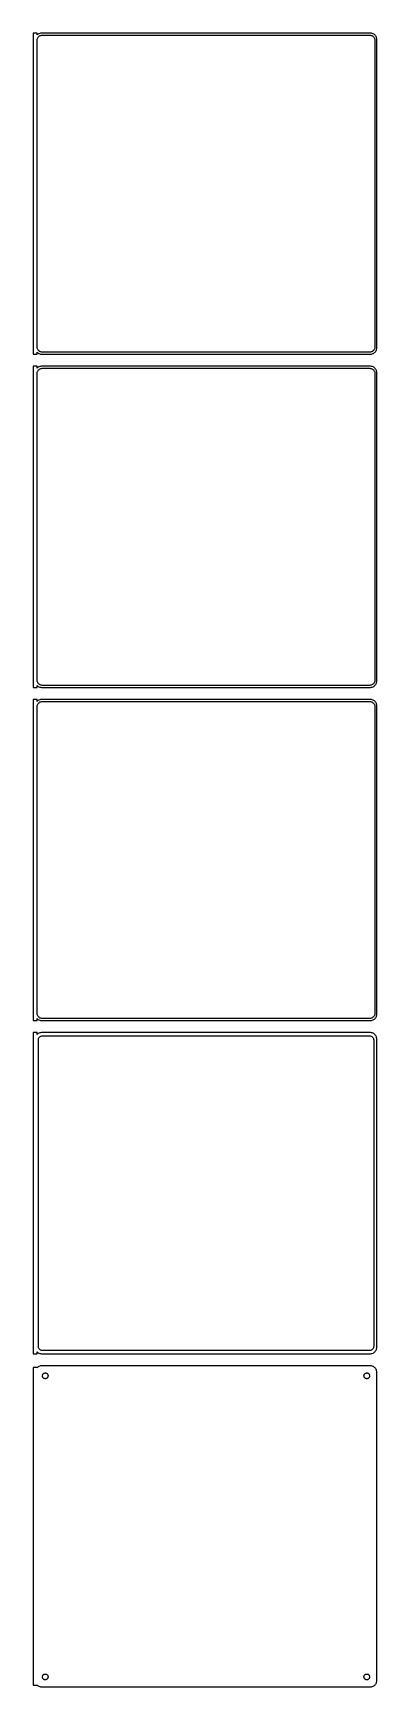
# Model space of a CAD drawing. Header units: metres. Extents: x -129 to 128, y 1125 to 2361.
import ezdxf

# ---------------------------------------------------------------- set-up
doc = ezdxf.new("R2010")
doc.units = ezdxf.units.M

msp = doc.modelspace()

# ---------------------------------------------------------------- linework, layer by layer
for p, q in [((-126, 2360.99), (-129, 2360.99)), ((-129, 2360.99), (-129, 2121.01)), ((-126, 2359.56), (-126, 2360.99)), ((-124.045, 2360.76), (-124.629, 2360.52)), ((-123.437, 2360.91), (-124.045, 2360.76)), ((-122.814, 2360.99), (-123.437, 2360.91)), ((122.814, 2360.99), (-122.814, 2360.99)), ((123.437, 2360.91), (122.814, 2360.99)), ((124.045, 2360.76), (123.437, 2360.91)), ((124.629, 2360.52), (124.045, 2360.76)), ((-125.687, 2359.85), (-126, 2359.56)), ((-126, 2355.5), (-125.968, 2356)), ((-126, 2126.5), (-126, 2355.5)), ((-125.968, 2356), (-125.874, 2356.49)), ((-125.874, 2356.49), (-125.719, 2356.97)), ((-125.719, 2356.97), (-125.505, 2357.43)), ((-125.179, 2360.22), (-125.687, 2359.85)), ((-125.505, 2357.43), (-125.236, 2357.85)), ((-125.236, 2357.85), (-124.916, 2358.24)), ((-124.629, 2360.52), (-125.179, 2360.22)), ((-124.916, 2358.24), (-124.55, 2358.58)), ((-124.55, 2358.58), (-124.143, 2358.88)), ((-124.143, 2358.88), (-123.703, 2359.12)), ((-123.703, 2359.12), (-123.236, 2359.3)), ((-123.236, 2359.3), (-122.75, 2359.43)), ((-122.75, 2359.43), (-122.251, 2359.49)), ((-122.251, 2359.49), (122.251, 2359.49)), ((122.251, 2359.49), (122.75, 2359.43)), ((122.75, 2359.43), (123.236, 2359.3)), ((123.236, 2359.3), (123.703, 2359.12)), ((123.703, 2359.12), (124.143, 2358.88)), ((124.143, 2358.88), (124.55, 2358.58)), ((124.55, 2358.58), (124.916, 2358.24)), ((125.179, 2360.22), (124.629, 2360.52)), ((124.916, 2358.24), (125.236, 2357.85)), ((125.687, 2359.85), (125.179, 2360.22)), ((125.236, 2357.85), (125.505, 2357.43)), ((125.505, 2357.43), (125.719, 2356.97)), ((126.145, 2359.42), (125.687, 2359.85)), ((125.719, 2356.97), (125.874, 2356.49)), ((125.874, 2356.49), (125.968, 2356)), ((125.968, 2356), (126, 2355.5)), ((126, 2355.5), (126, 2126.5)), ((126.545, 2358.94), (126.145, 2359.42)), ((126.882, 2358.41), (126.545, 2358.94)), ((127.149, 2357.84), (126.882, 2358.41)), ((127.343, 2357.24), (127.149, 2357.84)), ((127.461, 2356.63), (127.343, 2357.24)), ((127.5, 2356), (127.461, 2356.63)), ((127.5, 2126), (127.5, 2356)), ((-125.968, 2126), (-126, 2126.5)), ((-125.874, 2125.51), (-125.968, 2126)), ((125.968, 2126), (125.874, 2125.51)), ((126, 2126.5), (125.968, 2126)), ((127.461, 2125.37), (127.5, 2126)), ((-129, 2121.01), (-126, 2121.01)), ((-126, 2122.44), (-125.687, 2122.15)), ((-126, 2121.01), (-126, 2122.44)), ((-125.719, 2125.03), (-125.874, 2125.51)), ((-125.505, 2124.57), (-125.719, 2125.03)), ((-125.687, 2122.15), (-125.179, 2121.78)), ((-125.236, 2124.15), (-125.505, 2124.57)), ((-124.916, 2123.76), (-125.236, 2124.15)), ((-125.179, 2121.78), (-124.629, 2121.48)), ((-124.55, 2123.42), (-124.916, 2123.76)), ((-124.629, 2121.48), (-124.045, 2121.24)), ((-124.143, 2123.12), (-124.55, 2123.42)), ((-123.703, 2122.88), (-124.143, 2123.12)), ((-124.045, 2121.24), (-123.437, 2121.09)), ((-123.236, 2122.7), (-123.703, 2122.88)), ((-123.437, 2121.09), (-122.814, 2121.01)), ((-122.75, 2122.57), (-123.236, 2122.7)), ((-122.814, 2121.01), (122.814, 2121.01)), ((-122.251, 2122.51), (-122.75, 2122.57)), ((122.251, 2122.51), (-122.251, 2122.51)), ((122.75, 2122.57), (122.251, 2122.51)), ((123.236, 2122.7), (122.75, 2122.57)), ((122.814, 2121.01), (123.437, 2121.09)), ((123.703, 2122.88), (123.236, 2122.7)), ((123.437, 2121.09), (124.045, 2121.24)), ((124.143, 2123.12), (123.703, 2122.88)), ((124.045, 2121.24), (124.629, 2121.48)), ((124.55, 2123.42), (124.143, 2123.12)), ((124.916, 2123.76), (124.55, 2123.42)), ((124.629, 2121.48), (125.179, 2121.78)), ((125.236, 2124.15), (124.916, 2123.76)), ((125.179, 2121.78), (125.687, 2122.15)), ((125.505, 2124.57), (125.236, 2124.15)), ((125.719, 2125.03), (125.505, 2124.57)), ((125.687, 2122.15), (126.145, 2122.58)), ((125.874, 2125.51), (125.719, 2125.03)), ((126.145, 2122.58), (126.545, 2123.06)), ((126.545, 2123.06), (126.882, 2123.59)), ((126.882, 2123.59), (127.149, 2124.16)), ((127.149, 2124.16), (127.343, 2124.76)), ((127.343, 2124.76), (127.461, 2125.37)), ((-126, 2111.99), (-129, 2111.99)), ((-129, 2111.99), (-129, 1872.01)), ((-126, 2110.56), (-126, 2111.99)), ((-125.687, 2110.85), (-126, 2110.56)), ((-126, 2106.5), (-125.968, 2107)), ((-126, 1877.5), (-126, 2106.5)), ((-125.968, 2107), (-125.874, 2107.49)), ((-125.874, 2107.49), (-125.719, 2107.97)), ((-125.719, 2107.97), (-125.505, 2108.43)), ((-125.179, 2111.22), (-125.687, 2110.85)), ((-125.505, 2108.43), (-125.236, 2108.85)), ((-125.236, 2108.85), (-124.916, 2109.24)), ((-124.629, 2111.52), (-125.179, 2111.22)), ((-124.916, 2109.24), (-124.55, 2109.58)), ((-124.045, 2111.76), (-124.629, 2111.52)), ((-124.55, 2109.58), (-124.143, 2109.88)), ((-124.143, 2109.88), (-123.703, 2110.12)), ((-123.437, 2111.91), (-124.045, 2111.76)), ((-123.703, 2110.12), (-123.236, 2110.3)), ((-122.814, 2111.99), (-123.437, 2111.91)), ((-123.236, 2110.3), (-122.75, 2110.43)), ((122.814, 2111.99), (-122.814, 2111.99)), ((-122.75, 2110.43), (-122.251, 2110.49)), ((-122.251, 2110.49), (122.251, 2110.49)), ((122.251, 2110.49), (122.75, 2110.43)), ((122.75, 2110.43), (123.236, 2110.3)), ((123.437, 2111.91), (122.814, 2111.99)), ((123.236, 2110.3), (123.703, 2110.12)), ((124.045, 2111.76), (123.437, 2111.91)), ((123.703, 2110.12), (124.143, 2109.88)), ((124.629, 2111.52), (124.045, 2111.76)), ((124.143, 2109.88), (124.55, 2109.58)), ((124.55, 2109.58), (124.916, 2109.24)), ((125.179, 2111.22), (124.629, 2111.52)), ((124.916, 2109.24), (125.236, 2108.85)), ((125.687, 2110.85), (125.179, 2111.22)), ((125.236, 2108.85), (125.505, 2108.43)), ((125.505, 2108.43), (125.719, 2107.97)), ((126.145, 2110.42), (125.687, 2110.85)), ((125.719, 2107.97), (125.874, 2107.49)), ((125.874, 2107.49), (125.968, 2107)), ((125.968, 2107), (126, 2106.5)), ((126, 2106.5), (126, 1877.5)), ((126.545, 2109.94), (126.145, 2110.42)), ((126.882, 2109.41), (126.545, 2109.94)), ((127.149, 2108.84), (126.882, 2109.41)), ((127.343, 2108.24), (127.149, 2108.84)), ((127.461, 2107.63), (127.343, 2108.24)), ((127.5, 2107), (127.461, 2107.63)), ((127.5, 1877), (127.5, 2107)), ((-129, 1872.01), (-126, 1872.01)), ((-125.968, 1877), (-126, 1877.5)), ((-126, 1873.44), (-125.687, 1873.15)), ((-126, 1872.01), (-126, 1873.44)), ((-125.874, 1876.51), (-125.968, 1877)), ((-125.719, 1876.03), (-125.874, 1876.51)), ((-125.505, 1875.57), (-125.719, 1876.03)), ((-125.687, 1873.15), (-125.179, 1872.78)), ((-125.236, 1875.15), (-125.505, 1875.57)), ((-124.916, 1874.76), (-125.236, 1875.15)), ((-125.179, 1872.78), (-124.629, 1872.48)), ((-124.55, 1874.42), (-124.916, 1874.76)), ((-124.629, 1872.48), (-124.045, 1872.24)), ((-124.143, 1874.12), (-124.55, 1874.42)), ((-123.703, 1873.88), (-124.143, 1874.12)), ((-124.045, 1872.24), (-123.437, 1872.09)), ((-123.236, 1873.7), (-123.703, 1873.88)), ((-123.437, 1872.09), (-122.814, 1872.01)), ((-122.75, 1873.57), (-123.236, 1873.7)), ((-122.814, 1872.01), (122.814, 1872.01)), ((-122.251, 1873.51), (-122.75, 1873.57)), ((122.251, 1873.51), (-122.251, 1873.51)), ((122.75, 1873.57), (122.251, 1873.51)), ((123.236, 1873.7), (122.75, 1873.57)), ((122.814, 1872.01), (123.437, 1872.09)), ((123.703, 1873.88), (123.236, 1873.7)), ((123.437, 1872.09), (124.045, 1872.24)), ((124.143, 1874.12), (123.703, 1873.88)), ((124.045, 1872.24), (124.629, 1872.48)), ((124.55, 1874.42), (124.143, 1874.12)), ((124.916, 1874.76), (124.55, 1874.42)), ((124.629, 1872.48), (125.179, 1872.78)), ((125.236, 1875.15), (124.916, 1874.76)), ((125.179, 1872.78), (125.687, 1873.15)), ((125.505, 1875.57), (125.236, 1875.15)), ((125.719, 1876.03), (125.505, 1875.57)), ((125.687, 1873.15), (126.145, 1873.58)), ((125.874, 1876.51), (125.719, 1876.03)), ((125.968, 1877), (125.874, 1876.51)), ((126, 1877.5), (125.968, 1877)), ((126.145, 1873.58), (126.545, 1874.06)), ((126.545, 1874.06), (126.882, 1874.59)), ((126.882, 1874.59), (127.149, 1875.16)), ((127.149, 1875.16), (127.343, 1875.76)), ((127.343, 1875.76), (127.461, 1876.37)), ((127.461, 1876.37), (127.5, 1877)), ((-126, 1862.99), (-129, 1862.99)), ((-129, 1862.99), (-129, 1623.01)), ((-126, 1861.56), (-126, 1862.99)), ((-125.687, 1861.85), (-126, 1861.56)), ((-126, 1857.5), (-125.968, 1858)), ((-126, 1628.5), (-126, 1857.5)), ((-125.968, 1858), (-125.874, 1858.49)), ((-125.874, 1858.49), (-125.719, 1858.97)), ((-125.719, 1858.97), (-125.505, 1859.43)), ((-125.179, 1862.22), (-125.687, 1861.85)), ((-125.505, 1859.43), (-125.236, 1859.85)), ((-125.236, 1859.85), (-124.916, 1860.24)), ((-124.629, 1862.52), (-125.179, 1862.22)), ((-124.916, 1860.24), (-124.55, 1860.58)), ((-124.045, 1862.76), (-124.629, 1862.52)), ((-124.55, 1860.58), (-124.143, 1860.88)), ((-124.143, 1860.88), (-123.703, 1861.12)), ((-123.437, 1862.91), (-124.045, 1862.76)), ((-123.703, 1861.12), (-123.236, 1861.3)), ((-122.814, 1862.99), (-123.437, 1862.91)), ((-123.236, 1861.3), (-122.75, 1861.43)), ((122.814, 1862.99), (-122.814, 1862.99)), ((-122.75, 1861.43), (-122.251, 1861.49)), ((-122.251, 1861.49), (122.251, 1861.49)), ((122.251, 1861.49), (122.75, 1861.43)), ((122.75, 1861.43), (123.236, 1861.3)), ((123.437, 1862.91), (122.814, 1862.99)), ((123.236, 1861.3), (123.703, 1861.12)), ((124.045, 1862.76), (123.437, 1862.91)), ((123.703, 1861.12), (124.143, 1860.88)), ((124.629, 1862.52), (124.045, 1862.76)), ((124.143, 1860.88), (124.55, 1860.58)), ((124.55, 1860.58), (124.916, 1860.24)), ((125.179, 1862.22), (124.629, 1862.52)), ((124.916, 1860.24), (125.236, 1859.85)), ((125.687, 1861.85), (125.179, 1862.22)), ((125.236, 1859.85), (125.505, 1859.43)), ((125.505, 1859.43), (125.719, 1858.97)), ((126.145, 1861.42), (125.687, 1861.85)), ((125.719, 1858.97), (125.874, 1858.49)), ((125.874, 1858.49), (125.968, 1858)), ((125.968, 1858), (126, 1857.5)), ((126, 1857.5), (126, 1628.5)), ((126.545, 1860.94), (126.145, 1861.42)), ((126.882, 1860.41), (126.545, 1860.94)), ((127.149, 1859.84), (126.882, 1860.41)), ((127.343, 1859.24), (127.149, 1859.84)), ((127.461, 1858.63), (127.343, 1859.24)), ((127.5, 1858), (127.461, 1858.63)), ((127.5, 1628), (127.5, 1858)), ((-129, 1623.01), (-126, 1623.01)), ((-125.968, 1628), (-126, 1628.5)), ((-126, 1624.44), (-125.687, 1624.15)), ((-126, 1623.01), (-126, 1624.44)), ((-125.874, 1627.51), (-125.968, 1628)), ((-125.719, 1627.03), (-125.874, 1627.51)), ((-125.505, 1626.57), (-125.719, 1627.03)), ((-125.687, 1624.15), (-125.179, 1623.78)), ((-125.236, 1626.15), (-125.505, 1626.57)), ((-124.916, 1625.76), (-125.236, 1626.15)), ((-125.179, 1623.78), (-124.629, 1623.48)), ((-124.55, 1625.42), (-124.916, 1625.76)), ((-124.629, 1623.48), (-124.045, 1623.24)), ((-124.143, 1625.12), (-124.55, 1625.42)), ((-123.703, 1624.88), (-124.143, 1625.12)), ((-124.045, 1623.24), (-123.437, 1623.09)), ((-123.236, 1624.7), (-123.703, 1624.88)), ((-123.437, 1623.09), (-122.814, 1623.01)), ((-122.75, 1624.57), (-123.236, 1624.7)), ((-122.814, 1623.01), (122.814, 1623.01)), ((-122.251, 1624.51), (-122.75, 1624.57)), ((122.251, 1624.51), (-122.251, 1624.51)), ((122.75, 1624.57), (122.251, 1624.51)), ((123.236, 1624.7), (122.75, 1624.57)), ((122.814, 1623.01), (123.437, 1623.09)), ((123.703, 1624.88), (123.236, 1624.7)), ((123.437, 1623.09), (124.045, 1623.24)), ((124.143, 1625.12), (123.703, 1624.88)), ((124.045, 1623.24), (124.629, 1623.48)), ((124.55, 1625.42), (124.143, 1625.12)), ((124.916, 1625.76), (124.55, 1625.42)), ((124.629, 1623.48), (125.179, 1623.78)), ((125.236, 1626.15), (124.916, 1625.76)), ((125.179, 1623.78), (125.687, 1624.15)), ((125.505, 1626.57), (125.236, 1626.15)), ((125.719, 1627.03), (125.505, 1626.57)), ((125.687, 1624.15), (126.145, 1624.58)), ((125.874, 1627.51), (125.719, 1627.03)), ((125.968, 1628), (125.874, 1627.51)), ((126, 1628.5), (125.968, 1628)), ((126.145, 1624.58), (126.545, 1625.06)), ((126.545, 1625.06), (126.882, 1625.59)), ((126.882, 1625.59), (127.149, 1626.16)), ((127.149, 1626.16), (127.343, 1626.76)), ((127.343, 1626.76), (127.461, 1627.37)), ((127.461, 1627.37), (127.5, 1628)), ((-126, 1613.98), (-129, 1613.98)), ((-129, 1613.98), (-129, 1374.02)), ((-126, 1612.56), (-126, 1613.98)), ((-125.687, 1612.85), (-126, 1612.56)), ((-125.179, 1613.22), (-125.687, 1612.85)), ((-124.629, 1613.52), (-125.179, 1613.22)), ((-125.113, 1608.5), (-125.088, 1608.89)), ((-125.113, 1379.5), (-125.113, 1608.5)), ((-125.088, 1608.89), (-125.015, 1609.27)), ((-125.015, 1609.27), (-124.894, 1609.65)), ((-124.894, 1609.65), (-124.728, 1610)), ((-124.728, 1610), (-124.518, 1610.33)), ((-124.045, 1613.76), (-124.629, 1613.52)), ((-124.518, 1610.33), (-124.269, 1610.63)), ((-124.269, 1610.63), (-123.984, 1610.9)), ((-123.437, 1613.91), (-124.045, 1613.76)), ((-123.984, 1610.9), (-123.668, 1611.13)), ((-123.668, 1611.13), (-123.325, 1611.32)), ((-122.814, 1613.99), (-123.437, 1613.91)), ((-123.325, 1611.32), (-122.962, 1611.46)), ((-122.962, 1611.46), (-122.583, 1611.56)), ((122.814, 1613.99), (-122.814, 1613.99)), ((-122.583, 1611.56), (-122.195, 1611.61)), ((-122.195, 1611.61), (122.195, 1611.61)), ((122.195, 1611.61), (122.583, 1611.56)), ((122.583, 1611.56), (122.962, 1611.46)), ((123.437, 1613.91), (122.814, 1613.99)), ((122.962, 1611.46), (123.325, 1611.32)), ((123.325, 1611.32), (123.668, 1611.13)), ((124.045, 1613.76), (123.437, 1613.91)), ((123.668, 1611.13), (123.984, 1610.9)), ((123.984, 1610.9), (124.269, 1610.63)), ((124.629, 1613.52), (124.045, 1613.76)), ((124.269, 1610.63), (124.518, 1610.33)), ((124.518, 1610.33), (124.728, 1610)), ((125.179, 1613.22), (124.629, 1613.52)), ((124.728, 1610), (124.894, 1609.65)), ((124.894, 1609.65), (125.015, 1609.27)), ((125.015, 1609.27), (125.088, 1608.89)), ((125.088, 1608.89), (125.113, 1608.5)), ((125.113, 1608.5), (125.113, 1379.5)), ((125.687, 1612.85), (125.179, 1613.22)), ((126.145, 1612.42), (125.687, 1612.85)), ((126.545, 1611.94), (126.145, 1612.42)), ((126.882, 1611.41), (126.545, 1611.94)), ((127.149, 1610.84), (126.882, 1611.41)), ((127.343, 1610.24), (127.149, 1610.84)), ((127.461, 1609.63), (127.343, 1610.24)), ((127.5, 1609), (127.461, 1609.63)), ((127.5, 1379), (127.5, 1609)), ((-129, 1374.02), (-126, 1374.02)), ((-126, 1374.02), (-126, 1375.44)), ((-126, 1375.44), (-125.687, 1375.15)), ((-125.687, 1375.15), (-125.179, 1374.78)), ((-125.179, 1374.78), (-124.629, 1374.48)), ((-125.088, 1379.11), (-125.113, 1379.5)), ((-125.015, 1378.73), (-125.088, 1379.11)), ((-124.894, 1378.35), (-125.015, 1378.73)), ((-124.728, 1378), (-124.894, 1378.35)), ((-124.518, 1377.67), (-124.728, 1378)), ((-124.629, 1374.48), (-124.045, 1374.24)), ((-124.269, 1377.37), (-124.518, 1377.67)), ((-123.984, 1377.1), (-124.269, 1377.37)), ((-124.045, 1374.24), (-123.437, 1374.09)), ((-123.668, 1376.87), (-123.984, 1377.1)), ((-123.325, 1376.68), (-123.668, 1376.87)), ((-123.437, 1374.09), (-122.814, 1374.01)), ((-122.962, 1376.54), (-123.325, 1376.68)), ((-122.583, 1376.44), (-122.962, 1376.54)), ((-122.814, 1374.01), (122.814, 1374.01)), ((-122.195, 1376.39), (-122.583, 1376.44)), ((122.195, 1376.39), (-122.195, 1376.39)), ((122.583, 1376.44), (122.195, 1376.39)), ((122.962, 1376.54), (122.583, 1376.44)), ((122.814, 1374.01), (123.437, 1374.09)), ((123.325, 1376.68), (122.962, 1376.54)), ((123.668, 1376.87), (123.325, 1376.68)), ((123.437, 1374.09), (124.045, 1374.24)), ((123.984, 1377.1), (123.668, 1376.87)), ((124.269, 1377.37), (123.984, 1377.1)), ((124.045, 1374.24), (124.629, 1374.48)), ((124.518, 1377.67), (124.269, 1377.37)), ((124.728, 1378), (124.518, 1377.67)), ((124.629, 1374.48), (125.179, 1374.78)), ((124.894, 1378.35), (124.728, 1378)), ((125.015, 1378.73), (124.894, 1378.35)), ((125.088, 1379.11), (125.015, 1378.73)), ((125.113, 1379.5), (125.088, 1379.11)), ((125.179, 1374.78), (125.687, 1375.15)), ((125.687, 1375.15), (126.145, 1375.58)), ((126.145, 1375.58), (126.545, 1376.06)), ((126.545, 1376.06), (126.882, 1376.59)), ((126.882, 1376.59), (127.149, 1377.16)), ((127.149, 1377.16), (127.343, 1377.76)), ((127.343, 1377.76), (127.461, 1378.37)), ((127.461, 1378.37), (127.5, 1379)), ((-126, 1363.65), (-129, 1363.65)), ((-129, 1363.65), (-129, 1126.35)), ((-125.687, 1363.85), (-126, 1363.56)), ((-126, 1363.56), (-126, 1363.65)), ((-125.179, 1364.22), (-125.687, 1363.85)), ((-124.629, 1364.52), (-125.179, 1364.22)), ((-124.045, 1364.76), (-124.629, 1364.52)), ((-123.437, 1364.91), (-124.045, 1364.76)), ((-122.814, 1364.99), (-123.437, 1364.91)), ((122.814, 1364.99), (-122.814, 1364.99)), ((-120.66, 1359.53), (-120.4, 1359.6)), ((-120.4, 1359.6), (-120.134, 1359.63)), ((-120.134, 1359.63), (-119.866, 1359.63)), ((-119.866, 1359.63), (-119.6, 1359.6)), ((-119.6, 1359.6), (-119.34, 1359.53)), ((119.34, 1359.53), (119.6, 1359.6)), ((119.6, 1359.6), (119.866, 1359.63)), ((119.866, 1359.63), (120.134, 1359.63)), ((120.134, 1359.63), (120.4, 1359.6)), ((120.4, 1359.6), (120.66, 1359.53)), ((123.437, 1364.91), (122.814, 1364.99)), ((124.045, 1364.76), (123.437, 1364.91)), ((124.629, 1364.52), (124.045, 1364.76)), ((125.179, 1364.22), (124.629, 1364.52)), ((125.687, 1363.85), (125.179, 1364.22)), ((126.145, 1363.42), (125.687, 1363.85)), ((126.545, 1362.94), (126.145, 1363.42)), ((126.882, 1362.41), (126.545, 1362.94)), ((127.149, 1361.84), (126.882, 1362.41)), ((127.343, 1361.24), (127.149, 1361.84)), ((127.461, 1360.63), (127.343, 1361.24)), ((127.5, 1360), (127.461, 1360.63)), ((127.5, 1130), (127.5, 1360)), ((-122.135, 1357.5), (-122.118, 1357.77)), ((-122.118, 1357.23), (-122.135, 1357.5)), ((-122.118, 1357.77), (-122.068, 1358.03)), ((-122.068, 1356.97), (-122.118, 1357.23)), ((-122.068, 1358.03), (-121.985, 1358.29)), ((-121.985, 1356.71), (-122.068, 1356.97)), ((-121.985, 1358.29), (-121.871, 1358.53)), ((-121.871, 1356.47), (-121.985, 1356.71)), ((-121.871, 1358.53), (-121.727, 1358.76)), ((-121.727, 1356.24), (-121.871, 1356.47)), ((-121.727, 1358.76), (-121.557, 1358.96)), ((-121.557, 1356.04), (-121.727, 1356.24)), ((-121.557, 1358.96), (-121.361, 1359.15)), ((-121.361, 1355.85), (-121.557, 1356.04)), ((-121.361, 1359.15), (-121.144, 1359.3)), ((-121.144, 1355.7), (-121.361, 1355.85)), ((-121.144, 1359.3), (-120.909, 1359.43)), ((-120.909, 1355.57), (-121.144, 1355.7)), ((-120.909, 1359.43), (-120.66, 1359.53)), ((-120.66, 1355.47), (-120.909, 1355.57)), ((-120.4, 1355.4), (-120.66, 1355.47)), ((-120.134, 1355.37), (-120.4, 1355.4)), ((-119.866, 1355.37), (-120.134, 1355.37)), ((-119.6, 1355.4), (-119.866, 1355.37)), ((-119.34, 1355.47), (-119.6, 1355.4)), ((-119.34, 1359.53), (-119.091, 1359.43)), ((-119.091, 1355.57), (-119.34, 1355.47)), ((-119.091, 1359.43), (-118.856, 1359.3)), ((-118.856, 1355.7), (-119.091, 1355.57)), ((-118.856, 1359.3), (-118.639, 1359.15)), ((-118.639, 1355.85), (-118.856, 1355.7)), ((-118.639, 1359.15), (-118.443, 1358.96)), ((-118.443, 1356.04), (-118.639, 1355.85)), ((-118.443, 1358.96), (-118.273, 1358.76)), ((-118.273, 1356.24), (-118.443, 1356.04)), ((-118.273, 1358.76), (-118.129, 1358.53)), ((-118.129, 1356.47), (-118.273, 1356.24)), ((-118.129, 1358.53), (-118.015, 1358.29)), ((-118.015, 1356.71), (-118.129, 1356.47)), ((-118.015, 1358.29), (-117.932, 1358.03)), ((-117.932, 1356.97), (-118.015, 1356.71)), ((-117.932, 1358.03), (-117.882, 1357.77)), ((-117.882, 1357.23), (-117.932, 1356.97)), ((-117.882, 1357.77), (-117.865, 1357.5)), ((-117.865, 1357.5), (-117.882, 1357.23)), ((117.865, 1357.5), (117.882, 1357.77)), ((117.882, 1357.23), (117.865, 1357.5)), ((117.882, 1357.77), (117.932, 1358.03)), ((117.932, 1356.97), (117.882, 1357.23)), ((117.932, 1358.03), (118.015, 1358.29)), ((118.015, 1356.71), (117.932, 1356.97)), ((118.015, 1358.29), (118.129, 1358.53)), ((118.129, 1356.47), (118.015, 1356.71)), ((118.129, 1358.53), (118.273, 1358.76)), ((118.273, 1356.24), (118.129, 1356.47)), ((118.273, 1358.76), (118.443, 1358.96)), ((118.443, 1356.04), (118.273, 1356.24)), ((118.443, 1358.96), (118.639, 1359.15)), ((118.639, 1355.85), (118.443, 1356.04)), ((118.639, 1359.15), (118.856, 1359.3)), ((118.856, 1355.7), (118.639, 1355.85)), ((118.856, 1359.3), (119.091, 1359.43)), ((119.091, 1355.57), (118.856, 1355.7)), ((119.091, 1359.43), (119.34, 1359.53)), ((119.34, 1355.47), (119.091, 1355.57)), ((119.6, 1355.4), (119.34, 1355.47)), ((119.866, 1355.37), (119.6, 1355.4)), ((120.134, 1355.37), (119.866, 1355.37)), ((120.4, 1355.4), (120.134, 1355.37)), ((120.66, 1355.47), (120.4, 1355.4)), ((120.66, 1359.53), (120.909, 1359.43)), ((120.909, 1355.57), (120.66, 1355.47)), ((120.909, 1359.43), (121.144, 1359.3)), ((121.144, 1355.7), (120.909, 1355.57)), ((121.144, 1359.3), (121.361, 1359.15)), ((121.361, 1355.85), (121.144, 1355.7)), ((121.361, 1359.15), (121.557, 1358.96)), ((121.557, 1356.04), (121.361, 1355.85)), ((121.557, 1358.96), (121.727, 1358.76)), ((121.727, 1356.24), (121.557, 1356.04)), ((121.727, 1358.76), (121.871, 1358.53)), ((121.871, 1356.47), (121.727, 1356.24)), ((121.871, 1358.53), (121.985, 1358.29)), ((121.985, 1356.71), (121.871, 1356.47)), ((121.985, 1358.29), (122.068, 1358.03)), ((122.068, 1356.97), (121.985, 1356.71)), ((122.068, 1358.03), (122.118, 1357.77)), ((122.118, 1357.23), (122.068, 1356.97)), ((122.118, 1357.77), (122.135, 1357.5)), ((122.135, 1357.5), (122.118, 1357.23)), ((-129, 1126.35), (-126, 1126.35)), ((-126, 1126.35), (-126, 1126.44)), ((-126, 1126.44), (-125.687, 1126.15)), ((-125.687, 1126.15), (-125.179, 1125.78)), ((-125.179, 1125.78), (-124.629, 1125.48)), ((-124.629, 1125.48), (-124.045, 1125.24)), ((-124.045, 1125.24), (-123.437, 1125.09)), ((-123.437, 1125.09), (-122.814, 1125.01)), ((-122.814, 1125.01), (122.814, 1125.01)), ((-122.135, 1132.5), (-122.118, 1132.77)), ((-122.118, 1132.23), (-122.135, 1132.5)), ((-122.118, 1132.77), (-122.068, 1133.03)), ((-122.068, 1131.97), (-122.118, 1132.23)), ((-122.068, 1133.03), (-121.985, 1133.29)), ((-121.985, 1131.71), (-122.068, 1131.97)), ((-121.985, 1133.29), (-121.871, 1133.53)), ((-121.871, 1131.47), (-121.985, 1131.71)), ((-121.871, 1133.53), (-121.727, 1133.76)), ((-121.727, 1131.24), (-121.871, 1131.47)), ((-121.727, 1133.76), (-121.557, 1133.96)), ((-121.557, 1131.04), (-121.727, 1131.24)), ((-121.557, 1133.96), (-121.361, 1134.15)), ((-121.361, 1130.85), (-121.557, 1131.04)), ((-121.361, 1134.15), (-121.144, 1134.3)), ((-121.144, 1130.7), (-121.361, 1130.85)), ((-121.144, 1134.3), (-120.909, 1134.43)), ((-120.909, 1130.57), (-121.144, 1130.7)), ((-120.909, 1134.43), (-120.66, 1134.53)), ((-120.66, 1130.47), (-120.909, 1130.57)), ((-120.66, 1134.53), (-120.4, 1134.6)), ((-120.4, 1130.4), (-120.66, 1130.47)), ((-120.4, 1134.6), (-120.134, 1134.63)), ((-120.134, 1130.37), (-120.4, 1130.4)), ((-120.134, 1134.63), (-119.866, 1134.63)), ((-119.866, 1130.37), (-120.134, 1130.37)), ((-119.866, 1134.63), (-119.6, 1134.6)), ((-119.6, 1130.4), (-119.866, 1130.37)), ((-119.6, 1134.6), (-119.34, 1134.53)), ((-119.34, 1130.47), (-119.6, 1130.4)), ((-119.34, 1134.53), (-119.091, 1134.43)), ((-119.091, 1130.57), (-119.34, 1130.47)), ((-119.091, 1134.43), (-118.856, 1134.3)), ((-118.856, 1130.7), (-119.091, 1130.57)), ((-118.856, 1134.3), (-118.639, 1134.15)), ((-118.639, 1130.85), (-118.856, 1130.7)), ((-118.639, 1134.15), (-118.443, 1133.96)), ((-118.443, 1131.04), (-118.639, 1130.85)), ((-118.443, 1133.96), (-118.273, 1133.76)), ((-118.273, 1131.24), (-118.443, 1131.04)), ((-118.273, 1133.76), (-118.129, 1133.53)), ((-118.129, 1131.47), (-118.273, 1131.24)), ((-118.129, 1133.53), (-118.015, 1133.29)), ((-118.015, 1131.71), (-118.129, 1131.47)), ((-118.015, 1133.29), (-117.932, 1133.03)), ((-117.932, 1131.97), (-118.015, 1131.71)), ((-117.932, 1133.03), (-117.882, 1132.77)), ((-117.882, 1132.23), (-117.932, 1131.97)), ((-117.882, 1132.77), (-117.865, 1132.5)), ((-117.865, 1132.5), (-117.882, 1132.23)), ((117.865, 1132.5), (117.882, 1132.77)), ((117.882, 1132.23), (117.865, 1132.5)), ((117.882, 1132.77), (117.932, 1133.03)), ((117.932, 1131.97), (117.882, 1132.23)), ((117.932, 1133.03), (118.015, 1133.29)), ((118.015, 1131.71), (117.932, 1131.97)), ((118.015, 1133.29), (118.129, 1133.53)), ((118.129, 1131.47), (118.015, 1131.71)), ((118.129, 1133.53), (118.273, 1133.76)), ((118.273, 1131.24), (118.129, 1131.47)), ((118.273, 1133.76), (118.443, 1133.96)), ((118.443, 1131.04), (118.273, 1131.24)), ((118.443, 1133.96), (118.639, 1134.15)), ((118.639, 1130.85), (118.443, 1131.04)), ((118.639, 1134.15), (118.856, 1134.3)), ((118.856, 1130.7), (118.639, 1130.85)), ((118.856, 1134.3), (119.091, 1134.43)), ((119.091, 1130.57), (118.856, 1130.7)), ((119.091, 1134.43), (119.34, 1134.53)), ((119.34, 1130.47), (119.091, 1130.57)), ((119.34, 1134.53), (119.6, 1134.6)), ((119.6, 1130.4), (119.34, 1130.47)), ((119.6, 1134.6), (119.866, 1134.63)), ((119.866, 1130.37), (119.6, 1130.4)), ((119.866, 1134.63), (120.134, 1134.63)), ((120.134, 1130.37), (119.866, 1130.37)), ((120.134, 1134.63), (120.4, 1134.6)), ((120.4, 1130.4), (120.134, 1130.37)), ((120.4, 1134.6), (120.66, 1134.53)), ((120.66, 1130.47), (120.4, 1130.4)), ((120.66, 1134.53), (120.909, 1134.43)), ((120.909, 1130.57), (120.66, 1130.47)), ((120.909, 1134.43), (121.144, 1134.3)), ((121.144, 1130.7), (120.909, 1130.57)), ((121.144, 1134.3), (121.361, 1134.15)), ((121.361, 1130.85), (121.144, 1130.7)), ((121.361, 1134.15), (121.557, 1133.96)), ((121.557, 1131.04), (121.361, 1130.85)), ((121.557, 1133.96), (121.727, 1133.76)), ((121.727, 1131.24), (121.557, 1131.04)), ((121.727, 1133.76), (121.871, 1133.53)), ((121.871, 1131.47), (121.727, 1131.24)), ((121.871, 1133.53), (121.985, 1133.29)), ((121.985, 1131.71), (121.871, 1131.47)), ((121.985, 1133.29), (122.068, 1133.03)), ((122.068, 1131.97), (121.985, 1131.71)), ((122.068, 1133.03), (122.118, 1132.77)), ((122.118, 1132.23), (122.068, 1131.97)), ((122.118, 1132.77), (122.135, 1132.5)), ((122.135, 1132.5), (122.118, 1132.23)), ((122.814, 1125.01), (123.437, 1125.09)), ((123.437, 1125.09), (124.045, 1125.24)), ((124.045, 1125.24), (124.629, 1125.48)), ((124.629, 1125.48), (125.179, 1125.78)), ((125.179, 1125.78), (125.687, 1126.15)), ((125.687, 1126.15), (126.145, 1126.58)), ((126.145, 1126.58), (126.545, 1127.06)), ((126.545, 1127.06), (126.882, 1127.59)), ((126.882, 1127.59), (127.149, 1128.16)), ((127.149, 1128.16), (127.343, 1128.76)), ((127.343, 1128.76), (127.461, 1129.37)), ((127.461, 1129.37), (127.5, 1130))]:
    msp.add_line(p, q)

doc.saveas('drawing.dxf')
